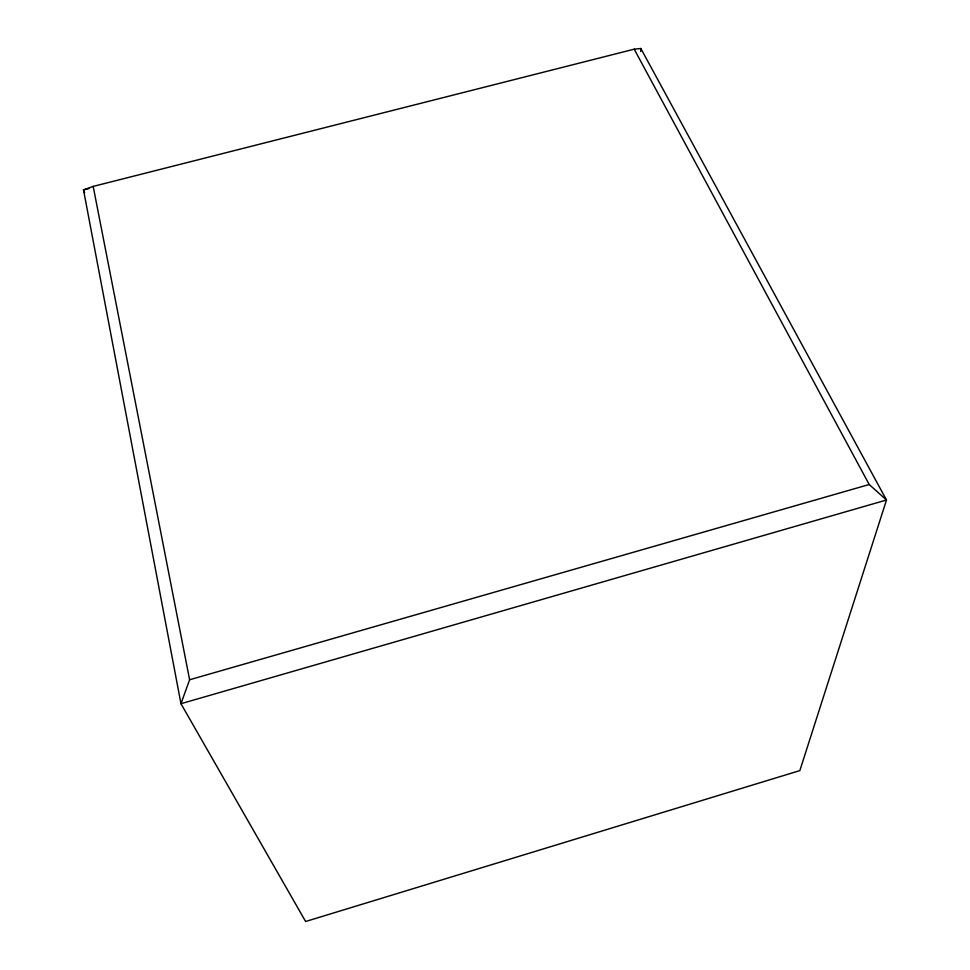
<?xml version="1.0" encoding="UTF-8"?>
<svg xmlns="http://www.w3.org/2000/svg" width="970" height="970" viewBox="0 0 970 970"><rect width="100%" height="100%" fill="white"/><g stroke="black" fill="none" stroke-linecap="round" stroke-linejoin="round"><path stroke-width="1.45" d="M640.734 51.519L640.843 48.5L634.198 49.179L93.181 186.41L83.505 189.902L180.966 703.699L305.611 921.5L799.85 770.592L886.495 500.011L640.843 48.5M93.181 186.41L189.611 679.764L180.966 703.699L886.495 500.011L869.205 484.515L634.198 49.179M189.611 679.764L869.205 484.515M89.373 188.41L83.505 189.902L84.669 192.703"/></g></svg>
